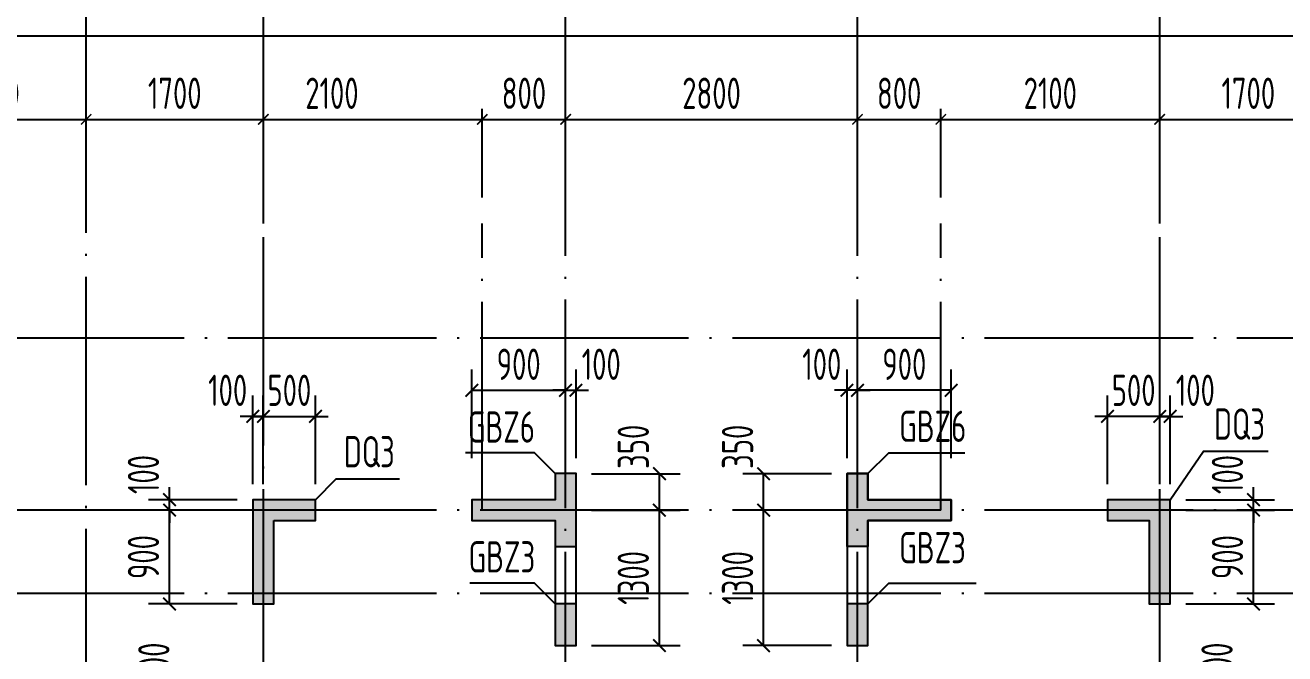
# Model space of a CAD drawing. Extents: x -668857 to 185752, y -270966 to 286822.
# Drawn here: x -311303 to -299218, y 2647 to 8679 of the extents above; entities that cross this region are included whole.
import ezdxf
from ezdxf.enums import TextEntityAlignment as Align

# ---------------------------------------------------------------- set-up
doc = ezdxf.new("R2010")
doc.units = 0
doc.header["$LTSCALE"] = 1000
doc.linetypes.add('DOTE', pattern=[2.42, 2, -0.2, 0.02, -0.2])
doc.layers.get('0').update_dxf_attribs({"linetype": 'CONTINUOUS'})
doc.layers.get('DEFPOINTS').update_dxf_attribs({"linetype": 'CONTINUOUS'})
for name, color, linetype in [('A-AXIS', 1, 'CONTINUOUS'), ('A-DOTE', 10, 'DOTE'), ('S-Q墙实线', 6, 'CONTINUOUS'), ('S-Q墙标注', 3, 'CONTINUOUS'), ('S-X详图填充', 252, 'CONTINUOUS'), ('S-X详图实线', 4, 'CONTINUOUS'), ('S-Y一般标注', 3, 'CONTINUOUS'), ('S-Z柱编号', 6, 'CONTINUOUS')]:
    doc.layers.add(name, color=color, linetype=linetype)
doc.styles.add('TSSD_DIMENSION', font='Tssdeng.shx', dxfattribs={"width": 0.7, "bigfont": 'tssdchn.shx'})
doc.styles.add('TSSD_REIN', font='tssdeng.shx', dxfattribs={"width": 0.7, "height": 300, "bigfont": 'tssdchn.shx'})
doc.styles.add('结构文字', font='zstxt.shx', dxfattribs={"width": 0.7, "bigfont": 'zshz.shx'})
doc.dimstyles.new('STRUCK', dxfattribs={"dimtxt": 400, "dimasz": 121, "dimexe": 200, "dimexo": 150, "dimgap": 115, "dimtad": 1, "dimdec": 0, "dimdsep": 46, "dimtxsty": '结构文字', "dimblk": 'ARCHTICK', "dimcen": 400, "dimclrd": 3, "dimclre": 3, "dimclrt": 7, "dimadec": 0, "dimazin": 0, "dimtfac": 1, "dimtdec": 0, "dimtix": 1, "dimtmove": 2, "dimatfit": 3, "dimldrblk": '_DIMX', "dimfxl": 1, "dimtolj": 1, "dimtzin": 0, "dimarcsym": 0})
doc.dimstyles.new('TSSD_100_100', dxfattribs={"dimtxt": 300, "dimasz": 100, "dimexe": 100, "dimexo": 250, "dimgap": 100, "dimtad": 1, "dimdec": 0, "dimzin": 0, "dimdsep": 46, "dimtxsty": 'TSSD_DIMENSION', "dimblk": 'ARCHTICK', "dimcen": 0, "dimdle": 100, "dimclrt": 7, "dimadec": 0, "dimazin": 0, "dimtfac": 1, "dimtdec": 0, "dimtix": 1, "dimtmove": 2, "dimatfit": 3, "dimldrblk": 'ARCHTICK', "dimfxl": 1, "dimtolj": 1, "dimtzin": 0, "dimarcsym": 0})

# ---------------------------------------------------------------- blocks, each defined once
blk = doc.blocks.new('_ArchTick')
at = {"color": 0, "linetype": 'ByBlock', "const_width": 0.15}
blk.add_lwpolyline([(-0.5, -0.5), (0.5, 0.5)], dxfattribs=at)
blk = doc.blocks.new('*D159')
at = {"layer": 'DEFPOINTS', "color": 0, "transparency": 16777216}
for p in [(11100, 19250), (9300, 18250), (11100, 18250)]:
    blk.add_point(p, dxfattribs=at)
at = {"layer": 'S-Y一般标注', "color": 0, "lineweight": -2, "transparency": 16777216}
for p, q in [((9300, 18500), (9300, 19350)), ((11100, 18500), (11100, 19350)), ((9200, 19250), (11200, 19250))]:
    blk.add_line(p, q, dxfattribs=at)
at = {"layer": 'S-Y一般标注', "color": 0, "lineweight": -2, "transparency": 16777216, "xscale": 100, "yscale": 100, "zscale": 100, "rotation": 180}
blk.add_blockref('_ArchTick', (9300, 19250), dxfattribs=at)
at = {"layer": 'S-Y一般标注', "color": 0, "lineweight": -2, "transparency": 16777216, "xscale": 100, "yscale": 100, "zscale": 100}
blk.add_blockref('_ArchTick', (11100, 19250), dxfattribs=at)
at = {"layer": 'S-Y一般标注', "color": 7, "transparency": 16777216, "insert": (10200, 19500), "char_height": 300, "attachment_point": 5, "style": 'TSSD_DIMENSION'}
blk.add_mtext('\\A1;1800', dxfattribs=at)
blk = doc.blocks.new('*D160')
at = {"layer": 'DEFPOINTS', "color": 0, "transparency": 16777216}
for p in [(12800, 19250), (11100, 18250), (12800, 18250)]:
    blk.add_point(p, dxfattribs=at)
at = {"layer": 'S-Y一般标注', "color": 0, "lineweight": -2, "transparency": 16777216}
for p, q in [((11100, 18500), (11100, 19350)), ((12800, 18500), (12800, 19350)), ((11000, 19250), (12900, 19250))]:
    blk.add_line(p, q, dxfattribs=at)
at = {"layer": 'S-Y一般标注', "color": 0, "lineweight": -2, "transparency": 16777216, "xscale": 100, "yscale": 100, "zscale": 100, "rotation": 180}
blk.add_blockref('_ArchTick', (11100, 19250), dxfattribs=at)
at = {"layer": 'S-Y一般标注', "color": 0, "lineweight": -2, "transparency": 16777216, "xscale": 100, "yscale": 100, "zscale": 100}
blk.add_blockref('_ArchTick', (12800, 19250), dxfattribs=at)
at = {"layer": 'S-Y一般标注', "color": 7, "transparency": 16777216, "insert": (11950, 19500), "char_height": 300, "attachment_point": 5, "style": 'TSSD_DIMENSION'}
blk.add_mtext('\\A1;1700', dxfattribs=at)
blk = doc.blocks.new('*D161')
at = {"layer": 'DEFPOINTS', "color": 0, "transparency": 16777216}
for p in [(14900, 19250), (12800, 18250), (14900, 18250)]:
    blk.add_point(p, dxfattribs=at)
at = {"layer": 'S-Y一般标注', "color": 0, "lineweight": -2, "transparency": 16777216}
for p, q in [((12800, 18500), (12800, 19350)), ((14900, 18500), (14900, 19350)), ((12700, 19250), (15000, 19250))]:
    blk.add_line(p, q, dxfattribs=at)
at = {"layer": 'S-Y一般标注', "color": 0, "lineweight": -2, "transparency": 16777216, "xscale": 100, "yscale": 100, "zscale": 100, "rotation": 180}
blk.add_blockref('_ArchTick', (12800, 19250), dxfattribs=at)
at = {"layer": 'S-Y一般标注', "color": 0, "lineweight": -2, "transparency": 16777216, "xscale": 100, "yscale": 100, "zscale": 100}
blk.add_blockref('_ArchTick', (14900, 19250), dxfattribs=at)
at = {"layer": 'S-Y一般标注', "color": 7, "transparency": 16777216, "insert": (13458, 19500), "char_height": 300, "attachment_point": 5, "style": 'TSSD_DIMENSION'}
blk.add_mtext('\\A1;2100', dxfattribs=at)
blk = doc.blocks.new('*D162')
at = {"layer": 'DEFPOINTS', "color": 0, "transparency": 16777216}
for p in [(18500, 19250), (15700, 18250), (18500, 18250)]:
    blk.add_point(p, dxfattribs=at)
at = {"layer": 'S-Y一般标注', "color": 0, "lineweight": -2, "transparency": 16777216}
for p, q in [((15700, 18500), (15700, 19350)), ((18500, 18500), (18500, 19350)), ((15600, 19250), (18600, 19250))]:
    blk.add_line(p, q, dxfattribs=at)
at = {"layer": 'S-Y一般标注', "color": 0, "lineweight": -2, "transparency": 16777216, "xscale": 100, "yscale": 100, "zscale": 100, "rotation": 180}
blk.add_blockref('_ArchTick', (15700, 19250), dxfattribs=at)
at = {"layer": 'S-Y一般标注', "color": 0, "lineweight": -2, "transparency": 16777216, "xscale": 100, "yscale": 100, "zscale": 100}
blk.add_blockref('_ArchTick', (18500, 19250), dxfattribs=at)
at = {"layer": 'S-Y一般标注', "color": 7, "transparency": 16777216, "insert": (17100, 19500), "char_height": 300, "attachment_point": 5, "style": 'TSSD_DIMENSION'}
blk.add_mtext('\\A1;2800', dxfattribs=at)
blk = doc.blocks.new('*D163')
at = {"layer": 'DEFPOINTS', "color": 0, "transparency": 16777216}
for p in [(19300, 19250), (18500, 18250), (19300, 18250)]:
    blk.add_point(p, dxfattribs=at)
at = {"layer": 'S-Y一般标注', "color": 0, "lineweight": -2, "transparency": 16777216}
for p, q in [((18500, 18500), (18500, 19350)), ((19300, 18500), (19300, 19350)), ((18400, 19250), (19400, 19250))]:
    blk.add_line(p, q, dxfattribs=at)
at = {"layer": 'S-Y一般标注', "color": 0, "lineweight": -2, "transparency": 16777216, "xscale": 100, "yscale": 100, "zscale": 100, "rotation": 180}
blk.add_blockref('_ArchTick', (18500, 19250), dxfattribs=at)
at = {"layer": 'S-Y一般标注', "color": 0, "lineweight": -2, "transparency": 16777216, "xscale": 100, "yscale": 100, "zscale": 100}
blk.add_blockref('_ArchTick', (19300, 19250), dxfattribs=at)
at = {"layer": 'S-Y一般标注', "color": 7, "transparency": 16777216, "insert": (18900, 19500), "char_height": 300, "attachment_point": 5, "style": 'TSSD_DIMENSION'}
blk.add_mtext('\\A1;800', dxfattribs=at)
blk = doc.blocks.new('*D164')
at = {"layer": 'DEFPOINTS', "color": 0, "transparency": 16777216}
for p in [(23100, 19250), (21400, 18250), (23100, 18250)]:
    blk.add_point(p, dxfattribs=at)
at = {"layer": 'S-Y一般标注', "color": 0, "lineweight": -2, "transparency": 16777216}
for p, q in [((21400, 18500), (21400, 19350)), ((23100, 18500), (23100, 19350)), ((21300, 19250), (23200, 19250))]:
    blk.add_line(p, q, dxfattribs=at)
at = {"layer": 'S-Y一般标注', "color": 0, "lineweight": -2, "transparency": 16777216, "xscale": 100, "yscale": 100, "zscale": 100, "rotation": 180}
blk.add_blockref('_ArchTick', (21400, 19250), dxfattribs=at)
at = {"layer": 'S-Y一般标注', "color": 0, "lineweight": -2, "transparency": 16777216, "xscale": 100, "yscale": 100, "zscale": 100}
blk.add_blockref('_ArchTick', (23100, 19250), dxfattribs=at)
at = {"layer": 'S-Y一般标注', "color": 7, "transparency": 16777216, "insert": (22250, 19500), "char_height": 300, "attachment_point": 5, "style": 'TSSD_DIMENSION'}
blk.add_mtext('\\A1;1700', dxfattribs=at)
blk = doc.blocks.new('*D179')
at = {"layer": 'DEFPOINTS', "color": 0, "transparency": 16777216}
for p in [(54600, 20050), (4600, 18250), (54600, 18250)]:
    blk.add_point(p, dxfattribs=at)
at = {"layer": 'S-Y一般标注', "color": 0, "lineweight": -2, "transparency": 16777216}
for p, q in [((4600, 18500), (4600, 20150)), ((54600, 18500), (54600, 20150)), ((4500, 20050), (54700, 20050))]:
    blk.add_line(p, q, dxfattribs=at)
at = {"layer": 'S-Y一般标注', "color": 0, "lineweight": -2, "transparency": 16777216, "xscale": 100, "yscale": 100, "zscale": 100, "rotation": 180}
blk.add_blockref('_ArchTick', (4600, 20050), dxfattribs=at)
at = {"layer": 'S-Y一般标注', "color": 0, "lineweight": -2, "transparency": 16777216, "xscale": 100, "yscale": 100, "zscale": 100}
blk.add_blockref('_ArchTick', (54600, 20050), dxfattribs=at)
at = {"layer": 'S-Y一般标注', "color": 7, "transparency": 16777216, "insert": (29600, 20300), "char_height": 300, "attachment_point": 5, "style": 'TSSD_DIMENSION'}
blk.add_mtext('\\A1;50000', dxfattribs=at)
blk = doc.blocks.new('*D190')
at = {"layer": 'DEFPOINTS', "color": 0, "transparency": 16777216}
for p in [(15700, 19250), (14900, 18250), (15700, 18250)]:
    blk.add_point(p, dxfattribs=at)
at = {"layer": 'S-Y一般标注', "color": 0, "lineweight": -2, "transparency": 16777216}
for p, q in [((14900, 18500), (14900, 19350)), ((15700, 18500), (15700, 19350)), ((14800, 19250), (15800, 19250))]:
    blk.add_line(p, q, dxfattribs=at)
at = {"layer": 'S-Y一般标注', "color": 0, "lineweight": -2, "transparency": 16777216, "xscale": 100, "yscale": 100, "zscale": 100, "rotation": 180}
blk.add_blockref('_ArchTick', (14900, 19250), dxfattribs=at)
at = {"layer": 'S-Y一般标注', "color": 0, "lineweight": -2, "transparency": 16777216, "xscale": 100, "yscale": 100, "zscale": 100}
blk.add_blockref('_ArchTick', (15700, 19250), dxfattribs=at)
at = {"layer": 'S-Y一般标注', "color": 7, "transparency": 16777216, "insert": (15300, 19500), "char_height": 300, "attachment_point": 5, "style": 'TSSD_DIMENSION'}
blk.add_mtext('\\A1;800', dxfattribs=at)
blk = doc.blocks.new('*D191')
at = {"layer": 'DEFPOINTS', "color": 0, "transparency": 16777216}
for p in [(21400, 19250), (19300, 18250), (21400, 18250)]:
    blk.add_point(p, dxfattribs=at)
at = {"layer": 'S-Y一般标注', "color": 0, "lineweight": -2, "transparency": 16777216}
for p, q in [((19300, 18500), (19300, 19350)), ((21400, 18500), (21400, 19350)), ((19200, 19250), (21500, 19250))]:
    blk.add_line(p, q, dxfattribs=at)
at = {"layer": 'S-Y一般标注', "color": 0, "lineweight": -2, "transparency": 16777216, "xscale": 100, "yscale": 100, "zscale": 100, "rotation": 180}
blk.add_blockref('_ArchTick', (19300, 19250), dxfattribs=at)
at = {"layer": 'S-Y一般标注', "color": 0, "lineweight": -2, "transparency": 16777216, "xscale": 100, "yscale": 100, "zscale": 100}
blk.add_blockref('_ArchTick', (21400, 19250), dxfattribs=at)
at = {"layer": 'S-Y一般标注', "color": 7, "transparency": 16777216, "insert": (20350, 19500), "char_height": 300, "attachment_point": 5, "style": 'TSSD_DIMENSION'}
blk.add_mtext('\\A1;2100', dxfattribs=at)
blk = doc.blocks.new('*D3374')
at = {"layer": 'DEFPOINTS', "color": 0, "transparency": 16777216}
for p in [(-310618, 2325), (-309818, 2325), (-310618, 2225)]:
    blk.add_point(p, dxfattribs=at)
at = {"layer": 'S-Q墙标注', "color": 3, "lineweight": -2, "transparency": 16777216}
for p, q in [((-309818, 2325), (-309818, 2446)), ((-310468, 2325), (-309618, 2325)), ((-309818, 2225), (-309818, 2325)), ((-310468, 2225), (-309618, 2225)), ((-309818, 2225), (-309818, 2104))]:
    blk.add_line(p, q, dxfattribs=at)
at = {"layer": 'S-Q墙标注', "color": 3, "lineweight": -2, "transparency": 16777216, "xscale": 121, "yscale": 121, "zscale": 121}
for p, rotation in [((-309818, 2325), 270), ((-309818, 2225), 90)]:
    blk.add_blockref('_ArchTick', p, dxfattribs=dict(at, rotation=rotation))
at = {"layer": 'S-Q墙标注', "color": 7, "transparency": 16777216, "insert": (-310068, 2567), "char_height": 300, "attachment_point": 5, "rotation": 90, "style": 'TSSD_REIN'}
blk.add_mtext('\\A1;100', dxfattribs=at)
blk = doc.blocks.new('_DIMX')
blk.add_line((-150, 0), (150, 0))
at = {"const_width": 50}
blk.add_lwpolyline([(-70, -70), (70, 70)], dxfattribs=at)
blk = doc.blocks.new('*D3381')
at = {"layer": 'DEFPOINTS', "color": 0, "transparency": 16777216}
for p in [(-309918, 4025), (-309118, 4025), (-309118, 3125)]:
    blk.add_point(p, dxfattribs=at)
at = {"layer": 'S-Q墙标注', "color": 3, "lineweight": -2, "transparency": 16777216}
for p, q in [((-309268, 4025), (-310118, 4025)), ((-309918, 3125), (-309918, 4025)), ((-309268, 3125), (-310118, 3125))]:
    blk.add_line(p, q, dxfattribs=at)
at = {"layer": 'S-Q墙标注', "color": 3, "lineweight": -2, "transparency": 16777216, "xscale": 121, "yscale": 121, "zscale": 121}
for p, rotation in [((-309918, 4025), 90), ((-309918, 3125), 270)]:
    blk.add_blockref('_ArchTick', p, dxfattribs=dict(at, rotation=rotation))
at = {"layer": 'S-Q墙标注', "color": 7, "transparency": 16777216, "insert": (-310168, 3575), "char_height": 300, "attachment_point": 5, "rotation": 90, "style": 'TSSD_REIN'}
blk.add_mtext('\\A1;900', dxfattribs=at)
blk = doc.blocks.new('*D3382')
at = {"layer": 'DEFPOINTS', "color": 0, "transparency": 16777216}
for p in [(-309918, 4125), (-309118, 4125), (-309118, 4025)]:
    blk.add_point(p, dxfattribs=at)
at = {"layer": 'S-Q墙标注', "color": 3, "lineweight": -2, "transparency": 16777216}
for p, q in [((-309918, 4125), (-309918, 4246)), ((-309268, 4125), (-310118, 4125)), ((-309918, 4025), (-309918, 4125)), ((-309268, 4025), (-310118, 4025)), ((-309918, 4025), (-309918, 3904))]:
    blk.add_line(p, q, dxfattribs=at)
at = {"layer": 'S-Q墙标注', "color": 3, "lineweight": -2, "transparency": 16777216, "xscale": 121, "yscale": 121, "zscale": 121}
for p, rotation in [((-309918, 4125), 270), ((-309918, 4025), 90)]:
    blk.add_blockref('_ArchTick', p, dxfattribs=dict(at, rotation=rotation))
at = {"layer": 'S-Q墙标注', "color": 7, "transparency": 16777216, "insert": (-310168, 4367), "char_height": 300, "attachment_point": 5, "rotation": 90, "style": 'TSSD_REIN'}
blk.add_mtext('\\A1;100', dxfattribs=at)
blk = doc.blocks.new('*D3383')
at = {"layer": 'DEFPOINTS', "color": 0, "transparency": 16777216}
for p in [(-309018, 4925), (-309118, 4125), (-309018, 4125)]:
    blk.add_point(p, dxfattribs=at)
at = {"layer": 'S-Q墙标注', "color": 3, "lineweight": -2, "transparency": 16777216}
for p, q in [((-309118, 4275), (-309118, 5125)), ((-309018, 4275), (-309018, 5125)), ((-309118, 4925), (-309239, 4925)), ((-309118, 4925), (-309018, 4925)), ((-309018, 4925), (-308897, 4925))]:
    blk.add_line(p, q, dxfattribs=at)
at = {"layer": 'S-Q墙标注', "color": 3, "lineweight": -2, "transparency": 16777216, "xscale": 121, "yscale": 121, "zscale": 121}
blk.add_blockref('_ArchTick', (-309118, 4925), dxfattribs=at)
at = {"layer": 'S-Q墙标注', "color": 3, "lineweight": -2, "transparency": 16777216, "xscale": 121, "yscale": 121, "zscale": 121, "rotation": 180}
blk.add_blockref('_ArchTick', (-309018, 4925), dxfattribs=at)
at = {"layer": 'S-Q墙标注', "color": 7, "transparency": 16777216, "insert": (-309360, 5175), "char_height": 300, "attachment_point": 5, "style": 'TSSD_REIN'}
blk.add_mtext('\\A1;100', dxfattribs=at)
blk = doc.blocks.new('*D3384')
at = {"layer": 'DEFPOINTS', "color": 0, "transparency": 16777216}
for p in [(-308518, 4925), (-309018, 4125), (-308518, 4125)]:
    blk.add_point(p, dxfattribs=at)
at = {"layer": 'S-Q墙标注', "color": 3, "lineweight": -2, "transparency": 16777216}
for p, q in [((-309018, 4275), (-309018, 5125)), ((-308518, 4275), (-308518, 5125)), ((-309018, 4925), (-309139, 4925)), ((-309018, 4925), (-308518, 4925)), ((-308518, 4925), (-308397, 4925))]:
    blk.add_line(p, q, dxfattribs=at)
at = {"layer": 'S-Q墙标注', "color": 3, "lineweight": -2, "transparency": 16777216, "xscale": 121, "yscale": 121, "zscale": 121}
blk.add_blockref('_ArchTick', (-309018, 4925), dxfattribs=at)
at = {"layer": 'S-Q墙标注', "color": 3, "lineweight": -2, "transparency": 16777216, "xscale": 121, "yscale": 121, "zscale": 121, "rotation": 180}
blk.add_blockref('_ArchTick', (-308518, 4925), dxfattribs=at)
at = {"layer": 'S-Q墙标注', "color": 7, "transparency": 16777216, "insert": (-308768, 5175), "char_height": 300, "attachment_point": 5, "style": 'TSSD_REIN'}
blk.add_mtext('\\A1;500', dxfattribs=at)
blk = doc.blocks.new('*D3405')
at = {"layer": 'DEFPOINTS', "color": 0, "transparency": 16777216}
for p in [(-299618, 2325), (-298818, 2325), (-298818, 2225)]:
    blk.add_point(p, dxfattribs=at)
at = {"layer": 'S-Q墙标注', "color": 3, "lineweight": -2, "transparency": 16777216}
for p, q in [((-299618, 2325), (-299618, 2446)), ((-298968, 2325), (-299818, 2325)), ((-299618, 2225), (-299618, 2325)), ((-298968, 2225), (-299818, 2225)), ((-299618, 2225), (-299618, 2104))]:
    blk.add_line(p, q, dxfattribs=at)
at = {"layer": 'S-Q墙标注', "color": 3, "lineweight": -2, "transparency": 16777216, "xscale": 121, "yscale": 121, "zscale": 121}
for p, rotation in [((-299618, 2325), 270), ((-299618, 2225), 90)]:
    blk.add_blockref('_ArchTick', p, dxfattribs=dict(at, rotation=rotation))
at = {"layer": 'S-Q墙标注', "color": 7, "transparency": 16777216, "insert": (-299868, 2567), "char_height": 300, "attachment_point": 5, "rotation": 90, "style": 'TSSD_REIN'}
blk.add_mtext('\\A1;100', dxfattribs=at)
blk = doc.blocks.new('*D3412')
at = {"layer": 'DEFPOINTS', "color": 0, "transparency": 16777216}
for p in [(-300318, 4025), (-299518, 4025), (-300318, 3125)]:
    blk.add_point(p, dxfattribs=at)
at = {"layer": 'S-Q墙标注', "color": 3, "lineweight": -2, "transparency": 16777216}
for p, q in [((-300168, 4025), (-299318, 4025)), ((-299518, 3125), (-299518, 4025)), ((-300168, 3125), (-299318, 3125))]:
    blk.add_line(p, q, dxfattribs=at)
at = {"layer": 'S-Q墙标注', "color": 3, "lineweight": -2, "transparency": 16777216, "xscale": 121, "yscale": 121, "zscale": 121}
for p, rotation in [((-299518, 4025), 90), ((-299518, 3125), 270)]:
    blk.add_blockref('_ArchTick', p, dxfattribs=dict(at, rotation=rotation))
at = {"layer": 'S-Q墙标注', "color": 7, "transparency": 16777216, "insert": (-299768, 3575), "char_height": 300, "attachment_point": 5, "rotation": 90, "style": 'TSSD_REIN'}
blk.add_mtext('\\A1;900', dxfattribs=at)
blk = doc.blocks.new('*D3413')
at = {"layer": 'DEFPOINTS', "color": 0, "transparency": 16777216}
for p in [(-300318, 4125), (-299518, 4125), (-300318, 4025)]:
    blk.add_point(p, dxfattribs=at)
at = {"layer": 'S-Q墙标注', "color": 3, "lineweight": -2, "transparency": 16777216}
for p, q in [((-299518, 4125), (-299518, 4246)), ((-300168, 4125), (-299318, 4125)), ((-299518, 4025), (-299518, 4125)), ((-300168, 4025), (-299318, 4025)), ((-299518, 4025), (-299518, 3904))]:
    blk.add_line(p, q, dxfattribs=at)
at = {"layer": 'S-Q墙标注', "color": 3, "lineweight": -2, "transparency": 16777216, "xscale": 121, "yscale": 121, "zscale": 121}
for p, rotation in [((-299518, 4125), 270), ((-299518, 4025), 90)]:
    blk.add_blockref('_ArchTick', p, dxfattribs=dict(at, rotation=rotation))
at = {"layer": 'S-Q墙标注', "color": 7, "transparency": 16777216, "insert": (-299768, 4367), "char_height": 300, "attachment_point": 5, "rotation": 90, "style": 'TSSD_REIN'}
blk.add_mtext('\\A1;100', dxfattribs=at)
blk = doc.blocks.new('*D3414')
at = {"layer": 'DEFPOINTS', "color": 0, "transparency": 16777216}
for p in [(-300418, 4925), (-300418, 4125), (-300318, 4125)]:
    blk.add_point(p, dxfattribs=at)
at = {"layer": 'S-Q墙标注', "color": 3, "lineweight": -2, "transparency": 16777216}
for p, q in [((-300418, 4275), (-300418, 5125)), ((-300318, 4275), (-300318, 5125)), ((-300418, 4925), (-300539, 4925)), ((-300318, 4925), (-300418, 4925)), ((-300318, 4925), (-300197, 4925))]:
    blk.add_line(p, q, dxfattribs=at)
at = {"layer": 'S-Q墙标注', "color": 3, "lineweight": -2, "transparency": 16777216, "xscale": 121, "yscale": 121, "zscale": 121}
blk.add_blockref('_ArchTick', (-300418, 4925), dxfattribs=at)
at = {"layer": 'S-Q墙标注', "color": 3, "lineweight": -2, "transparency": 16777216, "xscale": 121, "yscale": 121, "zscale": 121, "rotation": 180}
blk.add_blockref('_ArchTick', (-300318, 4925), dxfattribs=at)
at = {"layer": 'S-Q墙标注', "color": 7, "transparency": 16777216, "insert": (-300076, 5175), "char_height": 300, "attachment_point": 5, "style": 'TSSD_REIN'}
blk.add_mtext('\\A1;100', dxfattribs=at)
blk = doc.blocks.new('*D3415')
at = {"layer": 'DEFPOINTS', "color": 0, "transparency": 16777216}
for p in [(-300918, 4925), (-300918, 4125), (-300418, 4125)]:
    blk.add_point(p, dxfattribs=at)
at = {"layer": 'S-Q墙标注', "color": 3, "lineweight": -2, "transparency": 16777216}
for p, q in [((-300918, 4275), (-300918, 5125)), ((-300418, 4275), (-300418, 5125)), ((-300918, 4925), (-301039, 4925)), ((-300418, 4925), (-300918, 4925)), ((-300418, 4925), (-300297, 4925))]:
    blk.add_line(p, q, dxfattribs=at)
at = {"layer": 'S-Q墙标注', "color": 3, "lineweight": -2, "transparency": 16777216, "xscale": 121, "yscale": 121, "zscale": 121}
blk.add_blockref('_ArchTick', (-300918, 4925), dxfattribs=at)
at = {"layer": 'S-Q墙标注', "color": 3, "lineweight": -2, "transparency": 16777216, "xscale": 121, "yscale": 121, "zscale": 121, "rotation": 180}
blk.add_blockref('_ArchTick', (-300418, 4925), dxfattribs=at)
at = {"layer": 'S-Q墙标注', "color": 7, "transparency": 16777216, "insert": (-300668, 5175), "char_height": 300, "attachment_point": 5, "style": 'TSSD_REIN'}
blk.add_mtext('\\A1;500', dxfattribs=at)
blk = doc.blocks.new('*D3728')
at = {"layer": 'DEFPOINTS', "color": 0, "transparency": 16777216}
for p in [(-306018, 4025), (-305218, 4025), (-306018, 2725)]:
    blk.add_point(p, dxfattribs=at)
at = {"layer": 'S-Q墙标注', "color": 3, "lineweight": -2, "transparency": 16777216}
for p, q in [((-305868, 4025), (-305018, 4025)), ((-305218, 2725), (-305218, 4025)), ((-305868, 2725), (-305018, 2725))]:
    blk.add_line(p, q, dxfattribs=at)
at = {"layer": 'S-Q墙标注', "color": 3, "lineweight": -2, "transparency": 16777216, "xscale": 121, "yscale": 121, "zscale": 121}
for p, rotation in [((-305218, 4025), 90), ((-305218, 2725), 270)]:
    blk.add_blockref('_ArchTick', p, dxfattribs=dict(at, rotation=rotation))
at = {"layer": 'S-Q墙标注', "color": 7, "transparency": 16777216, "insert": (-305468, 3375), "char_height": 300, "attachment_point": 5, "rotation": 90, "style": 'TSSD_REIN'}
blk.add_mtext('\\A1;1300', dxfattribs=at)
blk = doc.blocks.new('*D3729')
at = {"layer": 'DEFPOINTS', "color": 0, "transparency": 16777216}
for p in [(-306018, 4375), (-305218, 4375), (-306018, 4025)]:
    blk.add_point(p, dxfattribs=at)
at = {"layer": 'S-Q墙标注', "color": 3, "lineweight": -2, "transparency": 16777216}
for p, q in [((-305868, 4375), (-305018, 4375)), ((-305218, 4025), (-305218, 4375)), ((-305868, 4025), (-305018, 4025))]:
    blk.add_line(p, q, dxfattribs=at)
at = {"layer": 'S-Q墙标注', "color": 3, "lineweight": -2, "transparency": 16777216, "xscale": 121, "yscale": 121, "zscale": 121}
for p, rotation in [((-305218, 4375), 90), ((-305218, 4025), 270)]:
    blk.add_blockref('_ArchTick', p, dxfattribs=dict(at, rotation=rotation))
at = {"layer": 'S-Q墙标注', "color": 7, "transparency": 16777216, "insert": (-305468, 4633), "char_height": 300, "attachment_point": 5, "rotation": 90, "style": 'TSSD_REIN'}
blk.add_mtext('\\A1;350', dxfattribs=at)
blk = doc.blocks.new('*D3730')
at = {"layer": 'DEFPOINTS', "color": 0, "transparency": 16777216}
for p in [(-306118, 5175), (-307018, 4375), (-306118, 4375)]:
    blk.add_point(p, dxfattribs=at)
at = {"layer": 'S-Q墙标注', "color": 3, "lineweight": -2, "transparency": 16777216}
for p, q in [((-307018, 4525), (-307018, 5375)), ((-306118, 4525), (-306118, 5375)), ((-307018, 5175), (-306118, 5175))]:
    blk.add_line(p, q, dxfattribs=at)
at = {"layer": 'S-Q墙标注', "color": 3, "lineweight": -2, "transparency": 16777216, "xscale": 121, "yscale": 121, "zscale": 121, "rotation": 180}
blk.add_blockref('_ArchTick', (-307018, 5175), dxfattribs=at)
at = {"layer": 'S-Q墙标注', "color": 3, "lineweight": -2, "transparency": 16777216, "xscale": 121, "yscale": 121, "zscale": 121}
blk.add_blockref('_ArchTick', (-306118, 5175), dxfattribs=at)
at = {"layer": 'S-Q墙标注', "color": 7, "transparency": 16777216, "insert": (-306568, 5425), "char_height": 300, "attachment_point": 5, "style": 'TSSD_REIN'}
blk.add_mtext('\\A1;900', dxfattribs=at)
blk = doc.blocks.new('*D3731')
at = {"layer": 'DEFPOINTS', "color": 0, "transparency": 16777216}
for p in [(-306018, 5175), (-306118, 4375), (-306018, 4375)]:
    blk.add_point(p, dxfattribs=at)
at = {"layer": 'S-Q墙标注', "color": 3, "lineweight": -2, "transparency": 16777216}
for p, q in [((-306118, 4525), (-306118, 5375)), ((-306018, 4525), (-306018, 5375)), ((-306118, 5175), (-306239, 5175)), ((-306118, 5175), (-306018, 5175)), ((-306018, 5175), (-305897, 5175))]:
    blk.add_line(p, q, dxfattribs=at)
at = {"layer": 'S-Q墙标注', "color": 3, "lineweight": -2, "transparency": 16777216, "xscale": 121, "yscale": 121, "zscale": 121}
blk.add_blockref('_ArchTick', (-306118, 5175), dxfattribs=at)
at = {"layer": 'S-Q墙标注', "color": 3, "lineweight": -2, "transparency": 16777216, "xscale": 121, "yscale": 121, "zscale": 121, "rotation": 180}
blk.add_blockref('_ArchTick', (-306018, 5175), dxfattribs=at)
at = {"layer": 'S-Q墙标注', "color": 7, "transparency": 16777216, "insert": (-305776, 5425), "char_height": 300, "attachment_point": 5, "style": 'TSSD_REIN'}
blk.add_mtext('\\A1;100', dxfattribs=at)
blk = doc.blocks.new('*D3732')
at = {"layer": 'DEFPOINTS', "color": 0, "transparency": 16777216}
for p in [(-304218, 4025), (-303418, 4025), (-303418, 2725)]:
    blk.add_point(p, dxfattribs=at)
at = {"layer": 'S-Q墙标注', "color": 3, "lineweight": -2, "transparency": 16777216}
for p, q in [((-303568, 4025), (-304418, 4025)), ((-304218, 2725), (-304218, 4025)), ((-303568, 2725), (-304418, 2725))]:
    blk.add_line(p, q, dxfattribs=at)
at = {"layer": 'S-Q墙标注', "color": 3, "lineweight": -2, "transparency": 16777216, "xscale": 121, "yscale": 121, "zscale": 121}
for p, rotation in [((-304218, 4025), 90), ((-304218, 2725), 270)]:
    blk.add_blockref('_ArchTick', p, dxfattribs=dict(at, rotation=rotation))
at = {"layer": 'S-Q墙标注', "color": 7, "transparency": 16777216, "insert": (-304468, 3375), "char_height": 300, "attachment_point": 5, "rotation": 90, "style": 'TSSD_REIN'}
blk.add_mtext('\\A1;1300', dxfattribs=at)
blk = doc.blocks.new('*D3733')
at = {"layer": 'DEFPOINTS', "color": 0, "transparency": 16777216}
for p in [(-304218, 4375), (-303418, 4375), (-303418, 4025)]:
    blk.add_point(p, dxfattribs=at)
at = {"layer": 'S-Q墙标注', "color": 3, "lineweight": -2, "transparency": 16777216}
for p, q in [((-303568, 4375), (-304418, 4375)), ((-304218, 4025), (-304218, 4375)), ((-303568, 4025), (-304418, 4025))]:
    blk.add_line(p, q, dxfattribs=at)
at = {"layer": 'S-Q墙标注', "color": 3, "lineweight": -2, "transparency": 16777216, "xscale": 121, "yscale": 121, "zscale": 121}
for p, rotation in [((-304218, 4375), 90), ((-304218, 4025), 270)]:
    blk.add_blockref('_ArchTick', p, dxfattribs=dict(at, rotation=rotation))
at = {"layer": 'S-Q墙标注', "color": 7, "transparency": 16777216, "insert": (-304468, 4633), "char_height": 300, "attachment_point": 5, "rotation": 90, "style": 'TSSD_REIN'}
blk.add_mtext('\\A1;350', dxfattribs=at)
blk = doc.blocks.new('*D3734')
at = {"layer": 'DEFPOINTS', "color": 0, "transparency": 16777216}
for p in [(-303318, 5175), (-303318, 4375), (-302418, 4375)]:
    blk.add_point(p, dxfattribs=at)
at = {"layer": 'S-Q墙标注', "color": 3, "lineweight": -2, "transparency": 16777216}
for p, q in [((-303318, 4525), (-303318, 5375)), ((-302418, 4525), (-302418, 5375)), ((-302418, 5175), (-303318, 5175))]:
    blk.add_line(p, q, dxfattribs=at)
at = {"layer": 'S-Q墙标注', "color": 3, "lineweight": -2, "transparency": 16777216, "xscale": 121, "yscale": 121, "zscale": 121, "rotation": 180}
blk.add_blockref('_ArchTick', (-303318, 5175), dxfattribs=at)
at = {"layer": 'S-Q墙标注', "color": 3, "lineweight": -2, "transparency": 16777216, "xscale": 121, "yscale": 121, "zscale": 121}
blk.add_blockref('_ArchTick', (-302418, 5175), dxfattribs=at)
at = {"layer": 'S-Q墙标注', "color": 7, "transparency": 16777216, "insert": (-302868, 5425), "char_height": 300, "attachment_point": 5, "style": 'TSSD_REIN'}
blk.add_mtext('\\A1;900', dxfattribs=at)
blk = doc.blocks.new('*D3735')
at = {"layer": 'DEFPOINTS', "color": 0, "transparency": 16777216}
for p in [(-303418, 5175), (-303418, 4375), (-303318, 4375)]:
    blk.add_point(p, dxfattribs=at)
at = {"layer": 'S-Q墙标注', "color": 3, "lineweight": -2, "transparency": 16777216}
for p, q in [((-303418, 4525), (-303418, 5375)), ((-303318, 4525), (-303318, 5375)), ((-303418, 5175), (-303539, 5175)), ((-303318, 5175), (-303418, 5175)), ((-303318, 5175), (-303197, 5175))]:
    blk.add_line(p, q, dxfattribs=at)
at = {"layer": 'S-Q墙标注', "color": 3, "lineweight": -2, "transparency": 16777216, "xscale": 121, "yscale": 121, "zscale": 121}
blk.add_blockref('_ArchTick', (-303418, 5175), dxfattribs=at)
at = {"layer": 'S-Q墙标注', "color": 3, "lineweight": -2, "transparency": 16777216, "xscale": 121, "yscale": 121, "zscale": 121, "rotation": 180}
blk.add_blockref('_ArchTick', (-303318, 5175), dxfattribs=at)
at = {"layer": 'S-Q墙标注', "color": 7, "transparency": 16777216, "insert": (-303660, 5425), "char_height": 300, "attachment_point": 5, "style": 'TSSD_REIN'}
blk.add_mtext('\\A1;100', dxfattribs=at)
blk = doc.blocks.new('20210726.16395156')
at = {"layer": 'A-AXIS'}
for p, q in [((11100, 18249.9), (11100, 21049.9)), ((12800, 18249.9), (12800, 21049.9)), ((15700, 18249.9), (15700, 21049.9)), ((18500, 18249.9), (18500, 21049.9)), ((21400, 18249.9), (21400, 21049.9))]:
    blk.add_line(p, q, dxfattribs=at)
at = {"layer": 'A-DOTE'}
for p, q in [((11100, 10900), (11100, 18249.9)), ((12800, 13700), (12800, 18249.9)), ((14900, 15500), (14900, 18249.9)), ((15700, 13100.3), (15700, 18249.9)), ((18500, 13100.3), (18500, 18249.9)), ((19300, 15500), (19300, 18249.9)), ((21400, 13700), (21400, 18249.9)), ((55600, 17150), (3600, 17150)), ((55600, 15500), (3600, 15500)), ((55600, 14700), (3600, 14700))]:
    blk.add_line(p, q, dxfattribs=at)
at = {"layer": 'S-Y一般标注'}
for base, p1, p2, picture, middle in [((54600, 20049.9), (4600, 18249.9), (54600, 18249.9), '*D179', (29600, 20299.9)), ((11100, 19249.9), (9300, 18249.9), (11100, 18249.9), '*D159', (10200, 19499.9)), ((12800, 19249.9), (11100, 18249.9), (12800, 18249.9), '*D160', (11950, 19499.9)), ((15700, 19249.9), (14900, 18249.9), (15700, 18249.9), '*D190', (15300, 19499.9)), ((18500, 19249.9), (15700, 18249.9), (18500, 18249.9), '*D162', (17100, 19499.9)), ((19300, 19249.9), (18500, 18249.9), (19300, 18249.9), '*D163', (18900, 19499.9)), ((21400, 19249.9), (19300, 18249.9), (21400, 18249.9), '*D191', (20350, 19499.9)), ((23100, 19249.9), (21400, 18249.9), (23100, 18249.9), '*D164', (22250, 19499.9))]:
    dim = blk.add_linear_dim(base=base, p1=p1, p2=p2, dimstyle='TSSD_100_100', dxfattribs=at)
    dim.commit()
    dim.dimension.update_dxf_attribs({"geometry": picture, "text_midpoint": middle})
dim = blk.add_linear_dim(base=(14900, 19249.9), p1=(12800, 18249.9), p2=(14900, 18249.9), dimstyle='TSSD_100_100', dxfattribs=at)
dim.commit()
dim.dimension.update_dxf_attribs({"geometry": '*D161', "text_midpoint": (13458.1, 19499.9), "dimtype": 160})

msp = doc.modelspace()

# ---------------------------------------------------------------- hatches: boundary and pattern name
at = {"layer": 'S-X详图填充'}
h = msp.add_hatch(color=256, dxfattribs=at)
h.dxf.hatch_style = 1
h.paths.add_polyline_path([(-306217.64, 3674.8), (-306017.64, 3674.8), (-306017.64, 4375.26), (-306217.64, 4375.26), (-306217.64, 4125.26), (-307017.77, 4125.26), (-307017.77, 3925.26), (-306217.64, 3925.26)])
h = msp.add_hatch(color=256, dxfattribs=at)
h.dxf.hatch_style = 1
h.paths.add_polyline_path([(-303217.64, 3674.8), (-303417.64, 3674.8), (-303417.64, 4375.26), (-303217.64, 4375.26), (-303217.64, 4125.26), (-302417.52, 4125.26), (-302417.52, 3925.26), (-303217.64, 3925.26)])
h = msp.add_hatch(color=256, dxfattribs=at)
h.dxf.hatch_style = 1
h.paths.add_polyline_path([(-308917.64, 3925.26), (-308517.73, 3925.26), (-308517.73, 4125.26), (-309117.64, 4125.26), (-309117.64, 3125.26), (-308917.64, 3125.26)])
h = msp.add_hatch(color=256, dxfattribs=at)
h.dxf.hatch_style = 1
h.paths.add_polyline_path([(-300317.64, 4125.26), (-300917.56, 4125.26), (-300917.56, 3925.26), (-300517.64, 3925.26), (-300517.64, 3125.26), (-300317.64, 3125.26)])
h = msp.add_hatch(color=256, dxfattribs=at)
h.dxf.hatch_style = 1
h.paths.add_polyline_path([(-306017.64, 3125.26), (-306217.64, 3125.26), (-306217.64, 2725.26), (-306017.64, 2725.26)])
h = msp.add_hatch(color=256, dxfattribs=at)
h.dxf.hatch_style = 1
h.paths.add_polyline_path([(-303217.64, 3125.26), (-303417.64, 3125.26), (-303417.64, 2725.26), (-303217.64, 2725.26)])

# ---------------------------------------------------------------- linework, layer by layer
at = {"layer": 'S-Q墙实线'}
msp.add_lwpolyline([(-306017.64, 4025.26), (-306017.64, 4375.26), (-306217.64, 4375.26), (-306217.64, 4125.26), (-307017.77, 4125.26), (-307017.77, 3925.26), (-306217.64, 3925.26), (-306217.64, 2725.26), (-306017.64, 2725.26), (-306017.64, 4025.26)], dxfattribs=at)
for points in [[(-303417.64, 4025.26), (-303417.64, 2725.26), (-303217.64, 2725.26), (-303217.64, 3925.26), (-302418.03, 3925.26), (-302418.04, 4125.26), (-303217.64, 4125.26), (-303217.64, 4375.26), (-303417.64, 4375.26)], [(-308917.64, 3925.26), (-308517.73, 3925.26), (-308517.73, 4125.26), (-309117.64, 4125.26), (-309117.64, 3125.26), (-308917.64, 3125.26)], [(-300317.64, 4125.26), (-300917.56, 4125.26), (-300917.56, 3925.26), (-300517.64, 3925.26), (-300517.64, 3125.26), (-300317.64, 3125.26)]]:
    msp.add_lwpolyline(points, close=True, dxfattribs=at)
at = {"layer": 'S-X详图实线'}
for points in [[(-306217.64, 3674.8), (-306017.64, 3674.8), (-306017.64, 4375.26), (-306217.64, 4375.26), (-306217.64, 4125.26), (-307017.77, 4125.26), (-307017.77, 3925.26), (-306217.64, 3925.26), (-306217.64, 3925.26)], [(-303217.64, 3674.8), (-303417.64, 3674.8), (-303417.64, 4375.26), (-303217.64, 4375.26), (-303217.64, 4125.26), (-302417.52, 4125.26), (-302417.52, 3925.26), (-303217.64, 3925.26), (-303217.64, 3925.26)], [(-308917.64, 3925.26), (-308517.73, 3925.26), (-308517.73, 4125.26), (-309117.64, 4125.26), (-309117.64, 3125.26), (-308917.64, 3125.26), (-308917.64, 3925.26)], [(-300317.64, 4125.26), (-300917.56, 4125.26), (-300917.56, 3925.26), (-300517.64, 3925.26), (-300517.64, 3125.26), (-300317.64, 3125.26), (-300317.64, 4125.26)], [(-306017.64, 3125.26), (-306217.64, 3125.26), (-306217.64, 2725.26), (-306017.64, 2725.26), (-306017.64, 3125.26)], [(-303217.64, 3125.26), (-303417.64, 3125.26), (-303417.64, 2725.26), (-303217.64, 2725.26), (-303217.64, 3125.26)]]:
    msp.add_lwpolyline(points, close=True, dxfattribs=at)
at = {"layer": 'S-Z柱编号', "color": 7}
for points in [[(-306217.7, 4375.26), (-306417.7, 4575.26), (-307079.31, 4575.26)], [(-303217.84, 4375.26), (-303017.84, 4575.26), (-302288.68, 4575.26)], [(-300317.64, 4125.26), (-299997.94, 4590.32), (-299377.14, 4590.32)], [(-308517.73, 4125.26), (-308317.73, 4325.26), (-307711.93, 4325.26)], [(-306217.64, 3125.26), (-306417.64, 3325.26), (-307037.73, 3325.26)], [(-303217.64, 3125.26), (-303017.64, 3325.26), (-302177.64, 3325.26)]]:
    msp.add_lwpolyline(points, dxfattribs=at)

# ---------------------------------------------------------------- block references
at = {"layer": 'A-DOTE'}
msp.add_blockref('20210726.16395156', (-321817.64, -11474.79), dxfattribs=at)

# ---------------------------------------------------------------- texts
at = {"layer": 'S-Z柱编号', "color": 7, "style": 'TSSD_REIN', "width": 0.7}
for s, p in [('GBZ6', (-307056.05, 4583.01)), ('GBZ6', (-302917.84, 4589.8)), ('DQ3', (-299896.21, 4611.15)), ('DQ3', (-308245.22, 4346.09)), ('GBZ3', (-302917.64, 3425.26)), ('GBZ3', (-307049.32, 3336.97))]:
    msp.add_text(s, height=300, dxfattribs=at).set_placement(p, align=Align.BOTTOM_LEFT)

# ---------------------------------------------------------------- dimensions: what is measured, and where the dimension line sits
at = {"layer": 'S-Q墙标注'}
for base, p1, p2, picture, middle in [((-306117.65, 5175.26), (-307017.77, 4375.26), (-306117.65, 4375.26), '*D3730', (-306567.71, 5425.26)), ((-308517.73, 4925.26), (-309017.64, 4125.26), (-308517.73, 4125.26), '*D3384', (-308767.68, 5175.26))]:
    dim = msp.add_linear_dim(base=base, p1=p1, p2=p2, dimstyle='STRUCK', override={"dimtxt": 300, "dimgap": 100, "dimtxsty": 'TSSD_REIN'}, dxfattribs=at)
    dim.commit()
    dim.dimension.update_dxf_attribs({"geometry": picture, "text_midpoint": middle})
for base, p1, p2, picture, middle in [((-306017.64, 5175.26), (-306117.65, 4375.26), (-306017.64, 4375.26), '*D3731', (-305775.72, 5425.26)), ((-309017.64, 4925.26), (-309117.64, 4125.26), (-309017.64, 4125.26), '*D3383', (-309359.56, 5175.26))]:
    dim = msp.add_linear_dim(base=base, p1=p1, p2=p2, dimstyle='STRUCK', override={"dimtxt": 300, "dimgap": 100, "dimtxsty": 'TSSD_REIN'}, dxfattribs=at)
    dim.commit()
    dim.dimension.update_dxf_attribs({"geometry": picture, "text_midpoint": middle, "dimtype": 160})
for base, p1, p2, angle, picture, middle in [((-303417.64, 5175.26), (-303317.63, 4375.26), (-303417.64, 4375.26), 180, '*D3735', (-303659.56, 5425.26)), ((-300417.64, 4925.26), (-300317.64, 4125.26), (-300417.64, 4125.26), 180, '*D3414', (-300075.72, 5175.26)), ((-305217.64, 4375.26), (-306017.64, 4025.26), (-306017.64, 4375.26), 90, '*D3729', (-305467.64, 4633.34)), ((-304217.64, 4375.26), (-303417.64, 4025.26), (-303417.64, 4375.26), 90, '*D3733', (-304467.64, 4633.34)), ((-309917.64, 4125.26), (-309117.64, 4025.26), (-309117.64, 4125.26), 90, '*D3382', (-310167.64, 4367.18)), ((-299517.64, 4125.26), (-300317.64, 4025.26), (-300317.64, 4125.26), 90, '*D3413', (-299767.64, 4367.18)), ((-309817.63, 2325.26), (-310617.63, 2225.26), (-310617.63, 2325.26), 90, '*D3374', (-310067.63, 2567.18)), ((-299617.65, 2325.26), (-298817.65, 2225.26), (-298817.65, 2325.26), 90, '*D3405', (-299867.65, 2567.18))]:
    dim = msp.add_linear_dim(base=base, p1=p1, p2=p2, angle=angle, dimstyle='STRUCK', override={"dimtxt": 300, "dimgap": 100, "dimtxsty": 'TSSD_REIN'}, dxfattribs=at)
    dim.commit()
    dim.dimension.update_dxf_attribs({"geometry": picture, "text_midpoint": middle, "dimtype": 160})
for base, p1, p2, angle, picture, middle in [((-303317.63, 5175.26), (-302417.52, 4375.26), (-303317.63, 4375.26), 180, '*D3734', (-302867.57, 5425.26)), ((-300917.56, 4925.26), (-300417.64, 4125.26), (-300917.56, 4125.26), 180, '*D3415', (-300667.6, 5175.26)), ((-309917.64, 4025.26), (-309117.64, 3125.26), (-309117.64, 4025.26), 90, '*D3381', (-310167.64, 3575.26)), ((-305217.64, 4025.26), (-306017.64, 2725.26), (-306017.64, 4025.26), 90, '*D3728', (-305467.64, 3375.26)), ((-304217.64, 4025.26), (-303417.64, 2725.26), (-303417.64, 4025.26), 90, '*D3732', (-304467.64, 3375.26)), ((-299517.64, 4025.26), (-300317.64, 3125.26), (-300317.64, 4025.26), 90, '*D3412', (-299767.64, 3575.26))]:
    dim = msp.add_linear_dim(base=base, p1=p1, p2=p2, angle=angle, dimstyle='STRUCK', override={"dimtxt": 300, "dimgap": 100, "dimtxsty": 'TSSD_REIN'}, dxfattribs=at)
    dim.commit()
    dim.dimension.update_dxf_attribs({"geometry": picture, "text_midpoint": middle})

doc.saveas('drawing.dxf')
